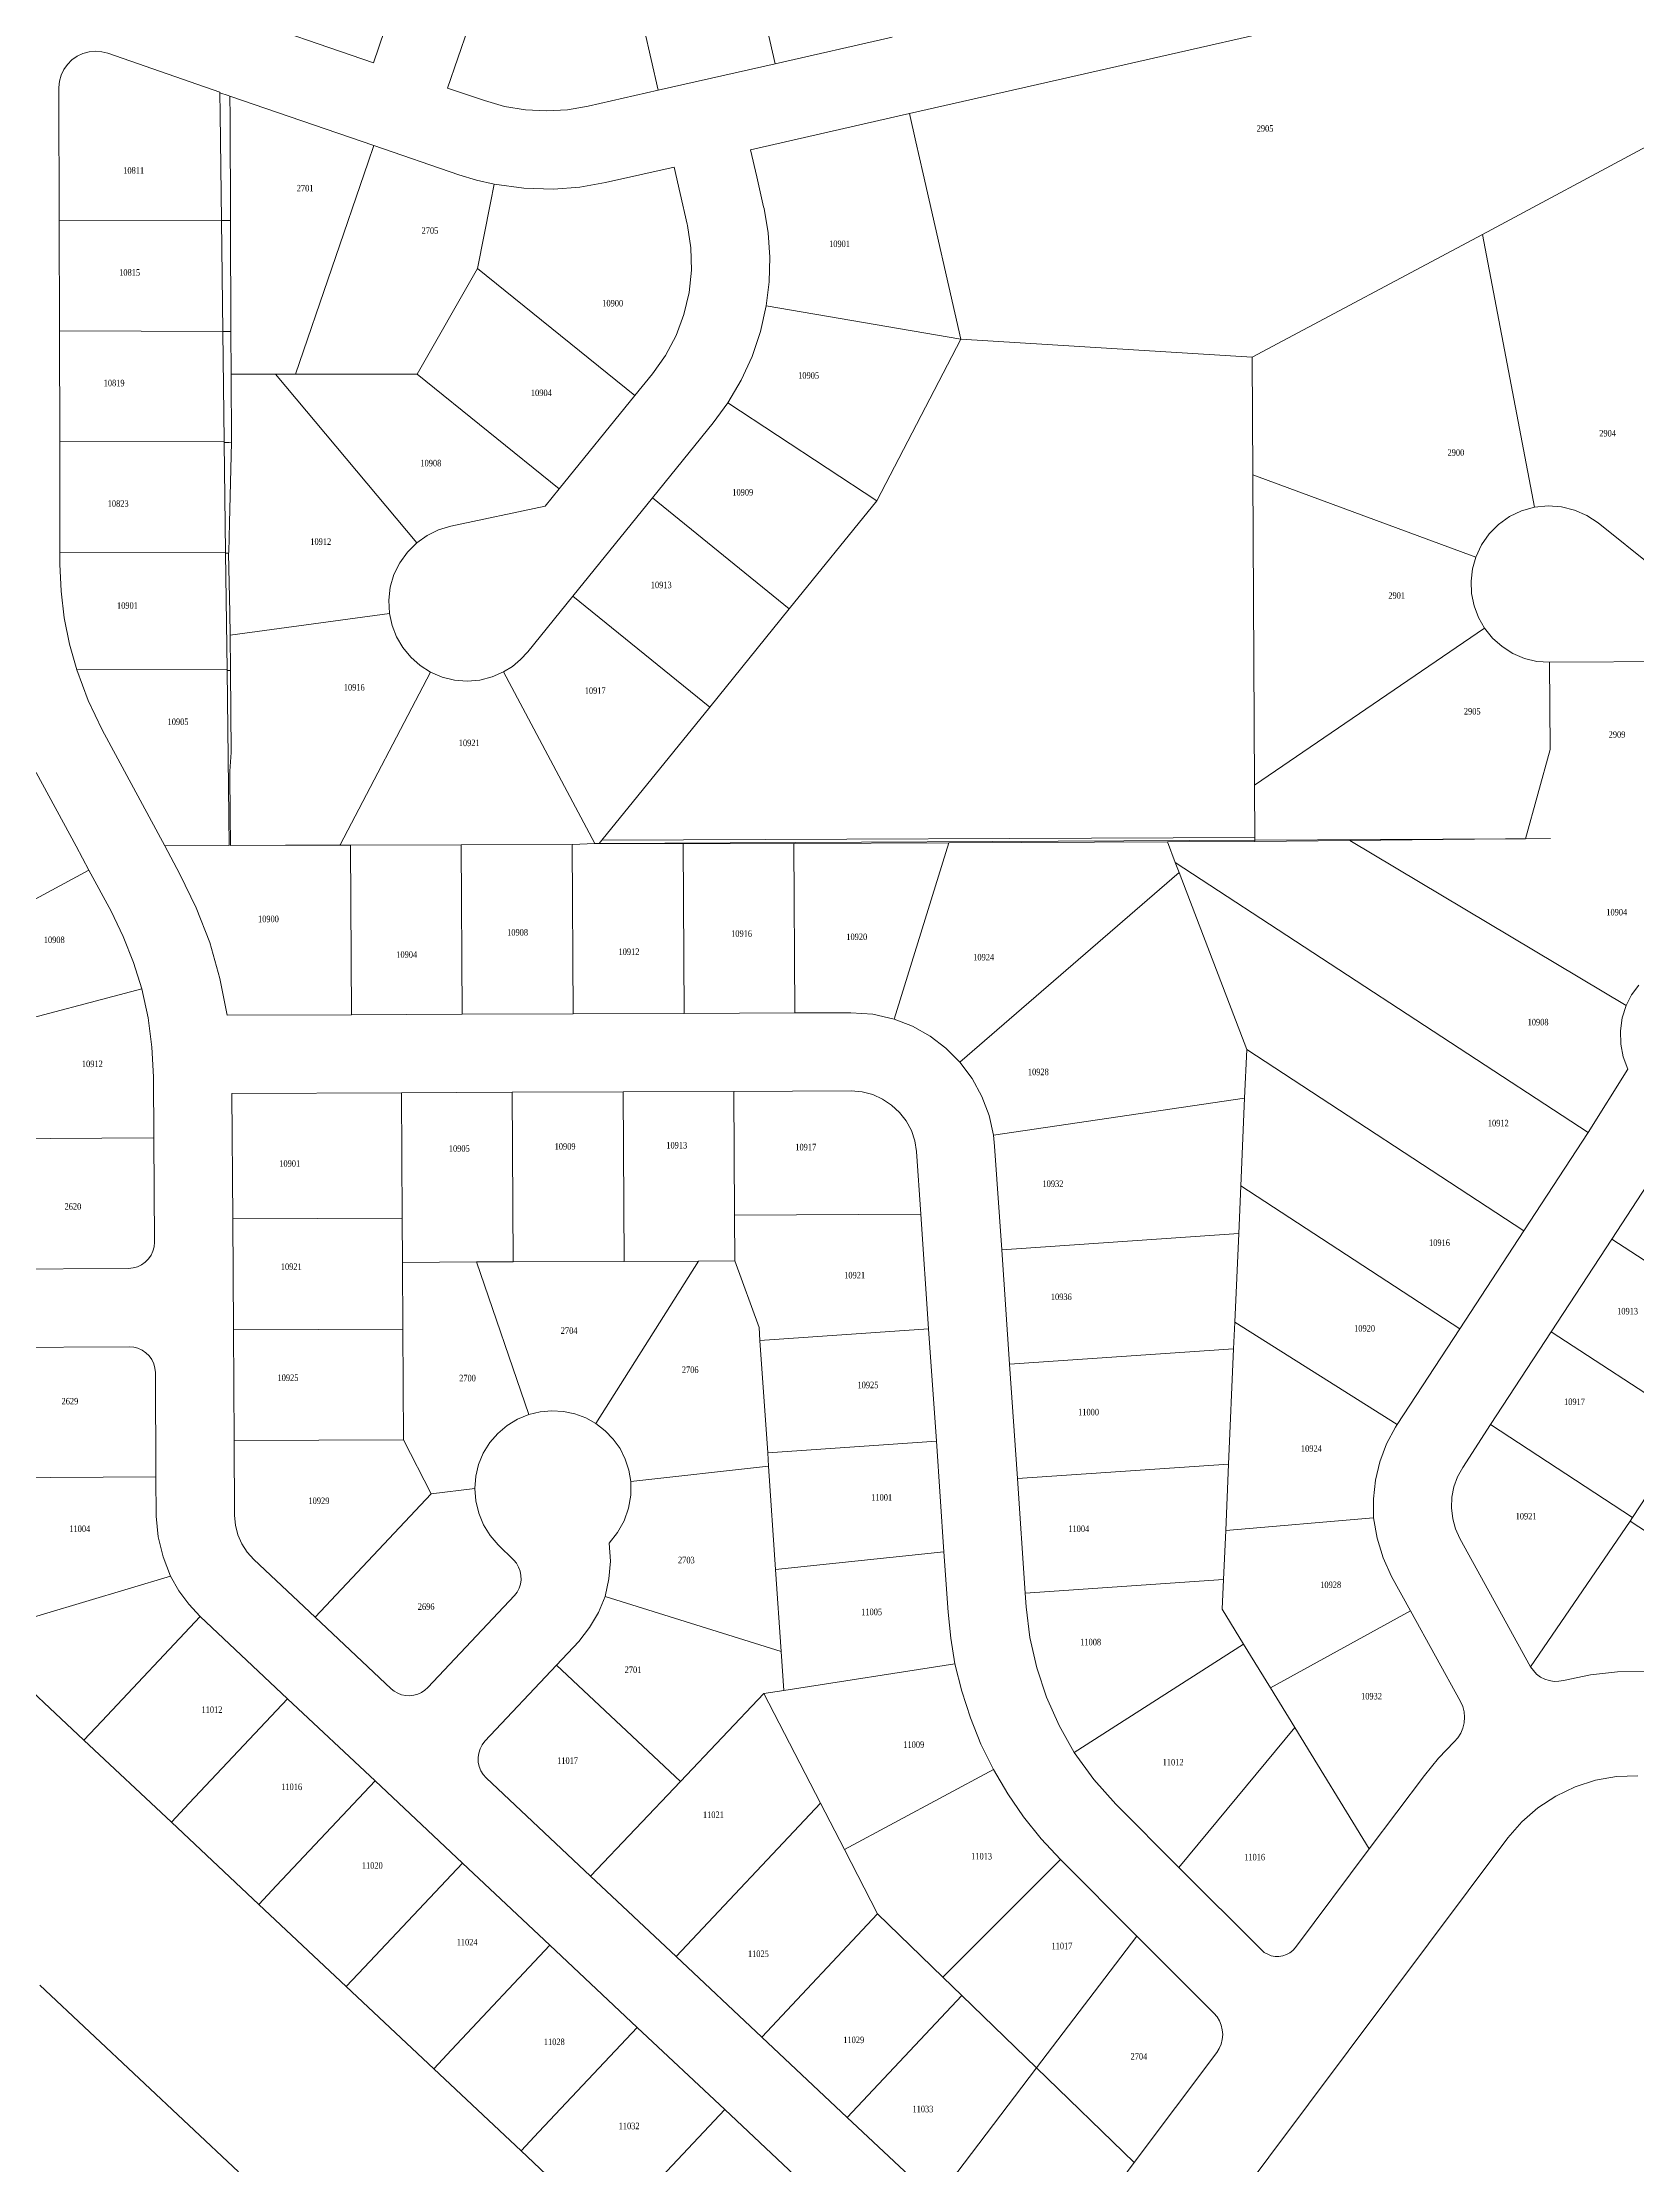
# Model space of a CAD drawing. Header units: feet. Extents: x 2819410 to 2831754, y 974571 to 993150.
# Drawn here: x 2822331 to 2823554, y 985920 to 987547 of the extents above; entities that cross this region are included whole.
import ezdxf
from ezdxf.enums import TextEntityAlignment as Align

# ---------------------------------------------------------------- set-up
doc = ezdxf.new("R2010")
doc.units = ezdxf.units.FT
doc.header["$LTSCALE"] = 0.015
doc.header["$MEASUREMENT"] = 0
doc.layers.add('ADDRESSES', color=7, linetype='Continuous')
doc.layers.add('Dakota County Parcels', color=7, linetype='Continuous', lineweight=5)
doc.styles.add('SIMPLEX', font='times.ttf', dxfattribs={"width": 0.8})

# ---------------------------------------------------------------- blocks, each defined once
blk = doc.blocks.new('ACMAP_ANN_TEMPLATE_AddressEagan')
at = {"layer": 'ADDRESSES', "style": 'SIMPLEX', "width": 0.8}
blk.add_attdef('ADDRESS', text='', height=5, dxfattribs=at).set_placement((0, 0), align=Align.CENTER)

msp = doc.modelspace()

# ---------------------------------------------------------------- linework, layer by layer
at = {"layer": 'Dakota County Parcels', "lineweight": 5}
for p, q in [((2822863.9, 987657.9), (2822892.7, 987531.2)), ((2822625.2, 987650.2), (2822584.7, 987532)), ((2822682, 987630.8), (2822641.4, 987512.5)), ((2823088.2, 987514.1), (2823546.5, 987618.2)), ((2822783.6, 987595.9), (2822803, 987510.8)), ((2822584.7, 987532), (2822474.5, 987569.8)), ((2822362, 987539), (2822357.6, 987536.9)), ((2822366.7, 987540.3), (2822362, 987539)), ((2822371.5, 987540.7), (2822366.7, 987540.3)), ((2822376.4, 987540.4), (2822371.5, 987540.7)), ((2822381.1, 987539.2), (2822376.4, 987540.4)), ((2822381.1, 987539.2), (2822466.9, 987509.5)), ((2822892.7, 987531.2), (2822982.4, 987551.5)), ((2822345.2, 987522.4), (2822343.9, 987517.7)), ((2822347.3, 987526.8), (2822345.2, 987522.4)), ((2822350.2, 987530.7), (2822347.3, 987526.8)), ((2822353.6, 987534.1), (2822350.2, 987530.7)), ((2822357.6, 987536.9), (2822353.6, 987534.1)), ((2822803, 987510.8), (2822892.7, 987531.2)), ((2822343.9, 987517.7), (2822343.4, 987512.9)), ((2822343.4, 987509.3), (2822343.4, 987512.9)), ((2822343.7, 987411.3), (2822343.4, 987509.3)), ((2822466.9, 987509), (2822466.9, 987509.5)), ((2822467.1, 987493), (2822466.9, 987509)), ((2822473.4, 987506.8), (2822466.9, 987509)), ((2822474.7, 987506.3), (2822473.4, 987506.8)), ((2822474.8, 987490.5), (2822474.7, 987506.3)), ((2822585, 987468.5), (2822474.7, 987506.3)), ((2822641.4, 987512.5), (2822669.7, 987502.9)), ((2822749.4, 987498.6), (2822803, 987510.8)), ((2822995.7, 987493), (2823088.2, 987514.1)), ((2822468.2, 987410.9), (2822467.1, 987493)), ((2822475.1, 987410.9), (2822474.8, 987490.5)), ((2822669.7, 987502.9), (2822685.2, 987498.5)), ((2822685.2, 987498.5), (2822701.2, 987495.8)), ((2822701.2, 987495.8), (2822717.3, 987495)), ((2822717.3, 987495), (2822733.4, 987495.9)), ((2822733.4, 987495.9), (2822749.4, 987498.6)), ((2822873.8, 987465.3), (2822995.7, 987493)), ((2822995.7, 987493), (2823000.6, 987471.3)), ((2822580.6, 987455.6), (2822585, 987468.5)), ((2822585, 987468.5), (2822650.2, 987446.1)), ((2822878.5, 987444.5), (2822873.8, 987465.3)), ((2823000.6, 987471.3), (2823006.1, 987446.9)), ((2823434.8, 987400.3), (2823564.5, 987469.7)), ((2822524.9, 987293.2), (2822580.6, 987455.6)), ((2822650.2, 987446.1), (2822663.6, 987442)), ((2822663.6, 987442), (2822677.3, 987438.8)), ((2822742.8, 987436.6), (2822762.6, 987440.1)), ((2822762.6, 987440.1), (2822815.3, 987452)), ((2822819.9, 987431.6), (2822815.3, 987452)), ((2822883.8, 987421.5), (2822878.5, 987444.5)), ((2823006.1, 987446.9), (2823035, 987320)), ((2822664.5, 987374.3), (2822674.5, 987424.6)), ((2822674.5, 987424.6), (2822677.3, 987438.8)), ((2822677.3, 987438.8), (2822699.9, 987435.7)), ((2822699.9, 987435.7), (2822722.7, 987435)), ((2822722.7, 987435), (2822742.8, 987436.6)), ((2822722.7, 987435), (2822722.7, 987435)), ((2822825.3, 987408.2), (2822819.9, 987431.6)), ((2822343.9, 987326.3), (2822343.7, 987411.3)), ((2822343.7, 987411.3), (2822468.2, 987410.9)), ((2822468.2, 987410.9), (2822469.2, 987325.9)), ((2822473.7, 987410.9), (2822468.2, 987410.9)), ((2822475.1, 987410.9), (2822473.7, 987410.9)), ((2822475.3, 987325.9), (2822475.1, 987410.9)), ((2822825.5, 987407.2), (2822825.3, 987408.2)), ((2822828.1, 987390.1), (2822825.5, 987407.2)), ((2822884.1, 987420.1), (2822883.8, 987421.5)), ((2822887.2, 987401.6), (2822884.1, 987420.1)), ((2822888.5, 987382.9), (2822887.2, 987401.6)), ((2823258.4, 987306.1), (2823434.8, 987400.3)), ((2823434.8, 987400.3), (2823474.8, 987191.2)), ((2822664.5, 987374.3), (2822618.3, 987293.3)), ((2822785, 987276.7), (2822664.5, 987374.3)), ((2822828.5, 987372.9), (2822828.1, 987390.1)), ((2822888.1, 987364.1), (2822888.5, 987382.9)), ((2822826.7, 987355.7), (2822828.5, 987372.9)), ((2822885.8, 987345.5), (2822888.1, 987364.1)), ((2822822.7, 987339), (2822826.7, 987355.7)), ((2822881.4, 987325.9), (2822885.8, 987345.5)), ((2823035, 987320), (2822885.8, 987345.5)), ((2822343.9, 987326.3), (2822469.2, 987325.9)), ((2822344.2, 987241.3), (2822343.9, 987326.3)), ((2822469.2, 987325.9), (2822470.3, 987241.7)), ((2822469.2, 987325.9), (2822473.9, 987325.9)), ((2822473.9, 987325.9), (2822475.3, 987325.9)), ((2822475.5, 987293.1), (2822475.3, 987325.9)), ((2822816.7, 987322.8), (2822822.7, 987339)), ((2822875, 987306.8), (2822881.4, 987325.9)), ((2822808.6, 987307.6), (2822816.7, 987322.8)), ((2822970.5, 987196), (2823035, 987320)), ((2823035, 987320), (2823258.4, 987306.1)), ((2822509.7, 987293.2), (2822475.5, 987293.1)), ((2822475.8, 987241), (2822475.5, 987293.1)), ((2822509.7, 987293.2), (2822617.9, 987163.9)), ((2822524.9, 987293.2), (2822509.7, 987293.2)), ((2822618.3, 987293.3), (2822524.9, 987293.2)), ((2822727.1, 987205.2), (2822618.3, 987293.3)), ((2822798.6, 987293.5), (2822785, 987276.7)), ((2822798.6, 987293.5), (2822808.6, 987307.6)), ((2822866.6, 987288.5), (2822875, 987306.8)), ((2823258.9, 987216.1), (2823258.4, 987306.1)), ((2822785, 987276.7), (2822727.1, 987205.2)), ((2822856.4, 987271.1), (2822866.6, 987288.5)), ((2822845.2, 987255.8), (2822856.4, 987271.1)), ((2822970.5, 987196), (2822856.4, 987271.1)), ((2822845.2, 987255.8), (2822798.6, 987198.3)), ((2822344.2, 987241.3), (2822470.3, 987241.7)), ((2822344.4, 987156.3), (2822344.2, 987241.3)), ((2822470.3, 987241.7), (2822470.3, 987240.9)), ((2822470.3, 987240.9), (2822471.4, 987156.7)), ((2822470.3, 987240.9), (2822474.1, 987240.9)), ((2822474.1, 987240.9), (2822475.8, 987241)), ((2822474.3, 987179.2), (2822475.8, 987241)), ((2823258.9, 987216.1), (2823429.7, 987153)), ((2823260.1, 986978.1), (2823258.9, 987216.1)), ((2822727.1, 987205.2), (2822716.4, 987192)), ((2822798.6, 987198.3), (2822737.6, 987122.9)), ((2822798.6, 987198.3), (2822903.5, 987113.3)), ((2822903.5, 987113.3), (2822970.5, 987196)), ((2822473.8, 987156.7), (2822474.3, 987179.2)), ((2822643.9, 987176.6), (2822716.4, 987192)), ((2823455.6, 987184), (2823447.2, 987178)), ((2823464.9, 987188.4), (2823455.6, 987184)), ((2823474.8, 987191.2), (2823464.9, 987188.4)), ((2823485.1, 987192.2), (2823474.8, 987191.2)), ((2823495.4, 987191.5), (2823485.1, 987192.2)), ((2823505.4, 987189), (2823495.4, 987191.5)), ((2823514.9, 987184.8), (2823505.4, 987189)), ((2823523.5, 987179.1), (2823514.9, 987184.8)), ((2823523.5, 987179.1), (2823566.2, 987144.9)), ((2822617.9, 987163.9), (2822610.7, 987156.8)), ((2822625.8, 987169.5), (2822617.9, 987163.9)), ((2822634.6, 987173.8), (2822625.8, 987169.5)), ((2822643.9, 987176.6), (2822634.6, 987173.8)), ((2823440, 987170.7), (2823434.1, 987162.3)), ((2823447.2, 987178), (2823440, 987170.7)), ((2822344.4, 987156.3), (2822471.4, 987156.7)), ((2822344.4, 987147.4), (2822344.4, 987156.3)), ((2822344.4, 987147.4), (2822345.3, 987126.8)), ((2822471.4, 987156.7), (2822471.4, 987155.9)), ((2822471.4, 987155.9), (2822473.7, 987155.9)), ((2822471.4, 987155.9), (2822472.5, 987066.7)), ((2822473.7, 987155.9), (2822473.8, 987156.7)), ((2822474.5, 987110.3), (2822473.7, 987155.9)), ((2822604.9, 987148.6), (2822600.4, 987139.6)), ((2822610.7, 987156.8), (2822604.9, 987148.6)), ((2823429.7, 987153), (2823427.2, 987143.9)), ((2823434.1, 987162.3), (2823429.7, 987153)), ((2822600.4, 987139.6), (2822597.6, 987129.9)), ((2823427.2, 987143.9), (2823426.1, 987134.4)), ((2823426.1, 987134.4), (2823426.5, 987124.9)), ((2822345.3, 987126.8), (2822347.7, 987106.4)), ((2822597.6, 987129.9), (2822596.4, 987119.9)), ((2822596.4, 987119.9), (2822596.9, 987109.8)), ((2822737.6, 987122.9), (2822703, 987080.2)), ((2822737.6, 987122.9), (2822842.5, 987037.9)), ((2823426.5, 987124.9), (2823428.4, 987115.6)), ((2823428.4, 987115.6), (2823431.7, 987106.7)), ((2822347.7, 987106.4), (2822351.7, 987086.2)), ((2822474.8, 987093.2), (2822474.5, 987110.3)), ((2822596.9, 987109.8), (2822474.8, 987093.2)), ((2822596.9, 987109.8), (2822599, 987100.5)), ((2822599, 987100.5), (2822602.4, 987091.7)), ((2822842.5, 987037.9), (2822903.5, 987113.3)), ((2823260.1, 986978.1), (2823436.5, 987098.4)), ((2823431.7, 987106.7), (2823436.5, 987098.4)), ((2823436.5, 987098.4), (2823442.6, 987090.9)), ((2822351.7, 987086.2), (2822357.2, 987066.4)), ((2822474.8, 987093.2), (2822474.6, 987093.2)), ((2822475.2, 987066), (2822474.8, 987093.2)), ((2822474.8, 987093.2), (2822474.8, 987093.2)), ((2822602.4, 987091.7), (2822607.3, 987083.5)), ((2822607.3, 987083.5), (2822613.3, 987076.2)), ((2823442.6, 987090.9), (2823449.9, 987084.4)), ((2823449.9, 987084.4), (2823458.1, 987079.1)), ((2822357.2, 987066.4), (2822472.5, 987066.7)), ((2822357.2, 987066.4), (2822365.9, 987043)), ((2822472.5, 987066.7), (2822472.5, 987065.9)), ((2822472.5, 987065.9), (2822474.6, 987066)), ((2822474.2, 986931.8), (2822472.5, 987065.9)), ((2822474.6, 987066), (2822475.2, 987066)), ((2822475.2, 987066), (2822475.7, 987003.2)), ((2822613.3, 987076.2), (2822620.4, 987069.9)), ((2822620.4, 987069.9), (2822628.5, 987064.8)), ((2822684.5, 987064.9), (2822691.3, 987069.1)), ((2822691.3, 987069.1), (2822697.5, 987074.3)), ((2822697.5, 987074.3), (2822703, 987080.2)), ((2823458.1, 987079.1), (2823467.1, 987075.3)), ((2823467.1, 987075.3), (2823476.6, 987073)), ((2823476.6, 987073), (2823486.3, 987072.3)), ((2823486.3, 987072.3), (2823584.6, 987072.8)), ((2823486.7, 987005.4), (2823486.3, 987072.3)), ((2822628.5, 987064.8), (2822559.2, 986932.3)), ((2822628.5, 987064.8), (2822637.4, 987061)), ((2822637.4, 987061), (2822646.8, 987058.7)), ((2822646.8, 987058.7), (2822656.5, 987057.9)), ((2822656.5, 987057.9), (2822666.2, 987058.7)), ((2822666.2, 987058.7), (2822675.6, 987061.1)), ((2822675.6, 987061.1), (2822684.5, 987064.9)), ((2822684.5, 987064.9), (2822754.3, 986933.3)), ((2822365.9, 987043), (2822376.7, 987020.6)), ((2822759.8, 986935.8), (2822842.5, 987037.9)), ((2822376.7, 987020.6), (2822424.7, 986931.6)), ((2822475.7, 987003.2), (2822474.8, 986992.4)), ((2823467.9, 986937), (2823486.7, 987005.4)), ((2822326.2, 986987.8), (2822356.8, 986931.2)), ((2822474.8, 986992.4), (2822474.6, 986988.9)), ((2822474.6, 986988.9), (2822474.9, 986952.8)), ((2823260.3, 986938), (2823260.1, 986978.1)), ((2822474.9, 986952.8), (2822475.1, 986934.5)), ((2822757.8, 986933.3), (2823260.3, 986935.9)), ((2822757.8, 986933.3), (2822759.8, 986935.8)), ((2822759.8, 986935.8), (2823260.3, 986938)), ((2823193.3, 986934.6), (2823260.3, 986934.9)), ((2823260.3, 986935.9), (2823260.3, 986938)), ((2823260.3, 986935.9), (2823452.5, 986936.9)), ((2823260.3, 986934.9), (2823260.3, 986935.9)), ((2823260.3, 986935.9), (2823260.3, 986935.9)), ((2823260.3, 986934.9), (2823333.3, 986935.6)), ((2823333.3, 986935.6), (2823452.5, 986936.9)), ((2823333.3, 986935.6), (2823545, 986809.1)), ((2823452.5, 986936.9), (2823467.9, 986937)), ((2823452.5, 986936.9), (2823452.5, 986936.9)), ((2823467.9, 986937), (2823487, 986937.1)), ((2822356.8, 986931.2), (2822366.6, 986913)), ((2822424.7, 986931.6), (2822474.2, 986931.8)), ((2822424.7, 986931.6), (2822436.4, 986909.9)), ((2822475, 986931.8), (2822558.9, 986932)), ((2822475.2, 986931.8), (2822475.1, 986934.5)), ((2822475.2, 986931.8), (2822559.1, 986932.3)), ((2822559.1, 986932.3), (2822558.9, 986932)), ((2822558.9, 986932), (2822567, 986932.1)), ((2822559.1, 986932.3), (2822559.2, 986932.3)), ((2822567, 986932.1), (2822652, 986932.4)), ((2822567.8, 986802.1), (2822567, 986932.1)), ((2822652, 986932.4), (2822737, 986932.7)), ((2822652.8, 986802.4), (2822652, 986932.4)), ((2822737, 986932.7), (2822754.3, 986933.3)), ((2822737.8, 986802.8), (2822737, 986932.7)), ((2822754.3, 986933.3), (2822754.3, 986933.3)), ((2822754.3, 986933.3), (2822757.8, 986933.3)), ((2822757.8, 986933.3), (2822822, 986933.1)), ((2822822, 986933.1), (2822907, 986933.4)), ((2822822.8, 986803.1), (2822822, 986933.1)), ((2822907, 986933.4), (2823025.9, 986933.9)), ((2822907.8, 986803.5), (2822907, 986933.4)), ((2822983.8, 986798.7), (2823025.9, 986933.9)), ((2823025.9, 986933.9), (2823193.3, 986934.6)), ((2823193.3, 986934.6), (2823199.4, 986918.8)), ((2823199.4, 986918.8), (2823515.9, 986711.8)), ((2823199.4, 986918.8), (2823202.3, 986911.1)), ((2822252.4, 986851.4), (2822366.6, 986913)), ((2822366.6, 986913), (2822383.6, 986881.4)), ((2822448.9, 986884.1), (2822436.4, 986909.9)), ((2823034.3, 986765.6), (2823202.3, 986911.1)), ((2823202.3, 986911.1), (2823254.2, 986775.4)), ((2822392.9, 986862.1), (2822383.6, 986881.4)), ((2822459.2, 986857.4), (2822448.9, 986884.1)), ((2822400.8, 986842.2), (2822392.9, 986862.1)), ((2822467, 986829.8), (2822459.2, 986857.4)), ((2822407.2, 986821.8), (2822400.8, 986842.2)), ((2822285.9, 986789.8), (2822407.2, 986821.8)), ((2822411.9, 986799.6), (2822407.2, 986821.8)), ((2822472.5, 986801.7), (2822467, 986829.8)), ((2823554.6, 986824.7), (2823549.2, 986817.3)), ((2823545, 986809.1), (2823542, 986799.6)), ((2823549.2, 986817.3), (2823545, 986809.1)), ((2822414.8, 986777.1), (2822411.9, 986799.6)), ((2822472.5, 986801.7), (2822567.8, 986802.1)), ((2822567.8, 986802.1), (2822652.8, 986802.4)), ((2822652.8, 986802.4), (2822737.8, 986802.8)), ((2822737.8, 986802.8), (2822822.8, 986803.1)), ((2822822.8, 986803.1), (2822907.8, 986803.5)), ((2822907.8, 986803.5), (2822950.7, 986803.6)), ((2822967.4, 986802.4), (2822950.7, 986803.6)), ((2822983.8, 986798.7), (2822967.4, 986802.4)), ((2822998, 986793.2), (2822983.8, 986798.7)), ((2823011.4, 986785.7), (2822998, 986793.2)), ((2823542, 986799.6), (2823540.7, 986789.6)), ((2823540.7, 986789.6), (2823541, 986779.6)), ((2822416.1, 986754.5), (2822414.8, 986777.1)), ((2823023.5, 986776.5), (2823011.4, 986785.7)), ((2823034.3, 986765.6), (2823023.5, 986776.5)), ((2823252.5, 986738), (2823254.2, 986775.4)), ((2823254.2, 986775.4), (2823466.6, 986636.5)), ((2823541, 986779.6), (2823542.8, 986769.8)), ((2823043.7, 986753.2), (2823034.3, 986765.6)), ((2823515.9, 986711.8), (2823546.3, 986760.4)), ((2823542.8, 986769.8), (2823546.3, 986760.4)), ((2822416.4, 986707.6), (2822416.1, 986754.5)), ((2822476.2, 986741.7), (2822606.2, 986742.2)), ((2822476.8, 986645.6), (2822476.2, 986741.7)), ((2822606.2, 986742.2), (2822691, 986742.6)), ((2822606.8, 986646.1), (2822606.2, 986742.2)), ((2822691, 986742.6), (2822776, 986742.9)), ((2822691.8, 986612.6), (2822691, 986742.6)), ((2822776, 986742.9), (2822861, 986743.3)), ((2822776.8, 986612.9), (2822776, 986742.9)), ((2822861, 986743.3), (2822951, 986743.6)), ((2822861.6, 986648.5), (2822861, 986743.3)), ((2822959.3, 986742.9), (2822951, 986743.6)), ((2822967.4, 986740.8), (2822959.3, 986742.9)), ((2822975, 986737.4), (2822967.4, 986740.8)), ((2823051.2, 986739.5), (2823043.7, 986753.2)), ((2823056.6, 986724.9), (2823051.2, 986739.5)), ((2822981.9, 986732.8), (2822975, 986737.4)), ((2822988, 986727.2), (2822981.9, 986732.8)), ((2822993.1, 986720.6), (2822988, 986727.2)), ((2823060, 986709.7), (2823056.6, 986724.9)), ((2823060, 986709.7), (2823252.5, 986738)), ((2823249.6, 986670.9), (2823252.5, 986738)), ((2822286.4, 986706.9), (2822416.4, 986707.6)), ((2822416.9, 986627.7), (2822416.4, 986707.6)), ((2822997.1, 986713.2), (2822993.1, 986720.6)), ((2822999.7, 986705.3), (2822997.1, 986713.2)), ((2823060.9, 986701.2), (2823060, 986709.7)), ((2823466.6, 986636.5), (2823515.9, 986711.8)), ((2823001, 986697.1), (2822999.7, 986705.3)), ((2823004.3, 986649.1), (2823001, 986697.1)), ((2823066.3, 986621.9), (2823060.9, 986701.2)), ((2823534.1, 986630.1), (2823580.6, 986701.2)), ((2823248, 986634.3), (2823249.6, 986670.9)), ((2823249.6, 986670.9), (2823417.4, 986561.2)), ((2822476.8, 986645.6), (2822606.8, 986646.1)), ((2822477.3, 986560.6), (2822476.8, 986645.6)), ((2822607, 986612.2), (2822606.8, 986646.1)), ((2822861.6, 986648.5), (2823004.3, 986649.1)), ((2822861.8, 986613.3), (2822861.6, 986648.5)), ((2823010.3, 986561.3), (2823004.3, 986649.1)), ((2822416.6, 986624.2), (2822416.9, 986627.7)), ((2823066.3, 986621.9), (2823248, 986634.3)), ((2823245, 986566.4), (2823248, 986634.3)), ((2823417.4, 986561.2), (2823466.6, 986636.5)), ((2823487.6, 986559), (2823534.1, 986630.1)), ((2823534.1, 986630.1), (2823642.9, 986559)), ((2822403.8, 986608.8), (2822407, 986610.3)), ((2822407, 986610.3), (2822409.8, 986612.4)), ((2822409.8, 986612.4), (2822412.3, 986614.8)), ((2822412.3, 986614.8), (2822414.2, 986617.7)), ((2822414.2, 986617.7), (2822415.7, 986620.8)), ((2822415.7, 986620.8), (2822416.6, 986624.2)), ((2822607, 986612.2), (2822663.6, 986612.5)), ((2822607.3, 986561.1), (2822607, 986612.2)), ((2822663.6, 986612.5), (2822691.8, 986612.6)), ((2822663.6, 986612.5), (2822703.8, 986495.6)), ((2822691.8, 986612.6), (2822776.8, 986612.9)), ((2822755.3, 986488.6), (2822834, 986613.2)), ((2822776.8, 986612.9), (2822834, 986613.2)), ((2822834, 986613.2), (2822861.8, 986613.3)), ((2822880.3, 986562.3), (2822861.8, 986613.3)), ((2823072.3, 986534.1), (2823066.3, 986621.9)), ((2822287, 986606.9), (2822397, 986607.5)), ((2822397, 986607.5), (2822400.5, 986607.9)), ((2822400.5, 986607.9), (2822403.8, 986608.8)), ((2822477.3, 986560.6), (2822607.3, 986561.1)), ((2822477.8, 986475.6), (2822477.3, 986560.6)), ((2822607.8, 986476.1), (2822607.3, 986561.1)), ((2822881, 986552.4), (2822880.3, 986562.3)), ((2822881, 986552.4), (2823010.3, 986561.3)), ((2823016.2, 986475), (2823010.3, 986561.3)), ((2823244.1, 986545.9), (2823245, 986566.4)), ((2823245, 986566.4), (2823369.4, 986487.9)), ((2823369.4, 986487.9), (2823417.4, 986561.2)), ((2822287.4, 986546.9), (2822397.4, 986547.5)), ((2822400.9, 986547.3), (2822397.4, 986547.5)), ((2822404.2, 986546.4), (2822400.9, 986547.3)), ((2822407.4, 986544.9), (2822404.2, 986546.4)), ((2822410.3, 986542.9), (2822407.4, 986544.9)), ((2822886.9, 986466.2), (2822881, 986552.4)), ((2823072.3, 986534.1), (2823244.1, 986545.9)), ((2823240.2, 986457.4), (2823244.1, 986545.9)), ((2823441.1, 986487.8), (2823487.6, 986559)), ((2823487.6, 986559), (2823596.4, 986487.8)), ((2822412.8, 986540.5), (2822410.3, 986542.9)), ((2822414.8, 986537.7), (2822412.8, 986540.5)), ((2822416.3, 986534.5), (2822414.8, 986537.7)), ((2822417.2, 986531.1), (2822416.3, 986534.5)), ((2822417.5, 986527.7), (2822417.2, 986531.1)), ((2823078.3, 986446.4), (2823072.3, 986534.1)), ((2822418, 986447.7), (2822417.5, 986527.7)), ((2822703.8, 986495.6), (2822695.2, 986492)), ((2822712.5, 986497.7), (2822703.8, 986495.6)), ((2822721.4, 986498.5), (2822712.5, 986497.7)), ((2822730.3, 986497.9), (2822721.4, 986498.5)), ((2822739.1, 986496.1), (2822730.3, 986497.9)), ((2822747.5, 986492.9), (2822739.1, 986496.1)), ((2822680, 986481.1), (2822673.9, 986474)), ((2822687.1, 986487.1), (2822680, 986481.1)), ((2822695.2, 986492), (2822687.1, 986487.1)), ((2822755.3, 986488.6), (2822747.5, 986492.9)), ((2822762.3, 986483.1), (2822755.3, 986488.6)), ((2822768.5, 986476.7), (2822762.3, 986483.1)), ((2823368.1, 986485.8), (2823361.4, 986473)), ((2823369.4, 986487.9), (2823368.1, 986485.8)), ((2823419.7, 986455), (2823441.1, 986487.8)), ((2823441.1, 986487.8), (2823549.9, 986416.7)), ((2823549.9, 986416.7), (2823594.5, 986484.9)), ((2822477.8, 986475.6), (2822607.8, 986476.1)), ((2822478.2, 986418.1), (2822477.8, 986475.6)), ((2822607.8, 986476.1), (2822628.9, 986434.8)), ((2822668.9, 986466), (2822665.3, 986457.3)), ((2822673.9, 986474), (2822668.9, 986466)), ((2822773.7, 986469.4), (2822768.5, 986476.7)), ((2822777.7, 986461.4), (2822773.7, 986469.4)), ((2822886.9, 986466.2), (2823016.2, 986475)), ((2822887.6, 986456), (2822886.9, 986466.2)), ((2823022, 986390.2), (2823016.2, 986475)), ((2823361.4, 986473), (2823356.3, 986459.4)), ((2822287.9, 986446.9), (2822418, 986447.7)), ((2822418.2, 986417.7), (2822418, 986447.7)), ((2822663.1, 986448.2), (2822662.3, 986438.9)), ((2822665.3, 986457.3), (2822663.1, 986448.2)), ((2822780.5, 986452.9), (2822777.7, 986461.4)), ((2822782, 986444.1), (2822780.5, 986452.9)), ((2822782, 986444.1), (2822887.6, 986456)), ((2822893, 986376.7), (2822887.6, 986456)), ((2823078.3, 986446.4), (2823240.2, 986457.4)), ((2823238, 986406.6), (2823240.2, 986457.4)), ((2823356.3, 986459.4), (2823352.9, 986445.3)), ((2823415.8, 986447.8), (2823413, 986440.1)), ((2823419.7, 986455), (2823415.8, 986447.8)), ((2822539.9, 986340.1), (2822628.9, 986434.8)), ((2822628.9, 986434.8), (2822662.3, 986438.9)), ((2822662.3, 986438.9), (2822663.1, 986429.3)), ((2822780.2, 986423.7), (2822781.9, 986433.8)), ((2822781.9, 986433.8), (2822782, 986444.1)), ((2823084.3, 986358.6), (2823078.3, 986446.4)), ((2823352.9, 986445.3), (2823351.3, 986430.8)), ((2823351.3, 986430.8), (2823351.4, 986416.3)), ((2823411.5, 986432.1), (2823411.2, 986423.9)), ((2823413, 986440.1), (2823411.5, 986432.1)), ((2822418.2, 986417.7), (2822419.7, 986401.9)), ((2822478.2, 986418.1), (2822478.9, 986410.6)), ((2822663.1, 986429.3), (2822665.4, 986420)), ((2822665.4, 986420), (2822669.1, 986411.1)), ((2822771.8, 986405), (2822776.8, 986414)), ((2822776.8, 986414), (2822780.2, 986423.7)), ((2823238, 986406.6), (2823351.4, 986416.3)), ((2823351.4, 986416.3), (2823354.1, 986400.8)), ((2823411.2, 986423.9), (2823412.1, 986415.7)), ((2823412.1, 986415.7), (2823414.3, 986407.8)), ((2823548, 986413.8), (2823549.9, 986416.7)), ((2822419.7, 986401.9), (2822423.4, 986386.4)), ((2822478.9, 986410.6), (2822480.8, 986403.3)), ((2822480.8, 986403.3), (2822483.9, 986396.4)), ((2822669.1, 986411.1), (2822674.1, 986402.9)), ((2822674.1, 986402.9), (2822680.3, 986395.6)), ((2822765.5, 986396.9), (2822771.8, 986405)), ((2823236.3, 986369), (2823238, 986406.6)), ((2823354.1, 986400.8), (2823358.7, 986385.7)), ((2823414.3, 986407.8), (2823417.6, 986400.4)), ((2823417.6, 986400.4), (2823471.8, 986302.2)), ((2823471.8, 986302.2), (2823548, 986413.8)), ((2823548, 986413.8), (2823656.8, 986342.6)), ((2822423.4, 986386.4), (2822429, 986371.6)), ((2822483.9, 986396.4), (2822487.9, 986390)), ((2822487.9, 986390), (2822492.9, 986384.3)), ((2822492.9, 986384.3), (2822539.9, 986340.1)), ((2822680.3, 986395.6), (2822692.2, 986384)), ((2822694.3, 986381.5), (2822692.2, 986384)), ((2822696, 986378.6), (2822694.3, 986381.5)), ((2822765.2, 986369.5), (2822766.3, 986383.2)), ((2822766.3, 986383.2), (2822765.5, 986396.9)), ((2822893, 986376.7), (2823022, 986390.2)), ((2823025.2, 986344), (2823022, 986390.2)), ((2823358.7, 986385.7), (2823365.1, 986371.3)), ((2822299.3, 986332.8), (2822429, 986371.6)), ((2822429, 986371.6), (2822435.5, 986360.5)), ((2822697.2, 986375.5), (2822696, 986378.6)), ((2822696.4, 986362.3), (2822697.4, 986365.5)), ((2822697.8, 986372.2), (2822697.2, 986375.5)), ((2822697.4, 986365.5), (2822697.9, 986368.8)), ((2822697.9, 986368.8), (2822697.8, 986372.2)), ((2822762.3, 986356), (2822765.2, 986369.5)), ((2822897.3, 986313.9), (2822893, 986376.7)), ((2823084.3, 986358.6), (2823236.3, 986369)), ((2823235.3, 986346.3), (2823236.3, 986369)), ((2823365.1, 986371.3), (2823379.6, 986345.1)), ((2822435.5, 986360.5), (2822443.1, 986350.1)), ((2822443.1, 986350.1), (2822451.8, 986340.6)), ((2822626.5, 986286.2), (2822692.7, 986356.7)), ((2822692.7, 986356.7), (2822694.8, 986359.4)), ((2822694.8, 986359.4), (2822696.4, 986362.3)), ((2822757.1, 986343.7), (2822762.3, 986356)), ((2822762.3, 986356), (2822897.3, 986313.9)), ((2823085, 986348.1), (2823084.3, 986358.6)), ((2822376.4, 986260.4), (2822451.8, 986340.6)), ((2822451.8, 986340.6), (2822518.8, 986277.6)), ((2822539.9, 986340.1), (2822598.2, 986285.3)), ((2822750.3, 986332.2), (2822757.1, 986343.7)), ((2823025.2, 986344), (2823027.2, 986324.1)), ((2823085, 986348.1), (2823088, 986324.5)), ((2823235.3, 986346.3), (2823251.7, 986319.5)), ((2823272.4, 986285.9), (2823379.6, 986345.1)), ((2823379.6, 986345.1), (2823418, 986275.6)), ((2822725, 986303.4), (2822742.1, 986321.6)), ((2822742.1, 986321.6), (2822750.3, 986332.2)), ((2823027.2, 986324.1), (2823030.5, 986304.4)), ((2823088, 986324.5), (2823093.3, 986301.3)), ((2823121.9, 986236.3), (2823251.7, 986319.5)), ((2823251.7, 986319.5), (2823272.4, 986285.9)), ((2822288.6, 986315.5), (2822362.8, 986245.9)), ((2822670.2, 986245.1), (2822725, 986303.4)), ((2822725, 986303.4), (2822820, 986214.1)), ((2822899.3, 986284), (2822897.3, 986313.9)), ((2822899.3, 986284), (2823030.5, 986304.4)), ((2823030.5, 986304.4), (2823035.7, 986283.4)), ((2823093.3, 986301.3), (2823100.7, 986278.8)), ((2823471.8, 986302.2), (2823473.9, 986299.2)), ((2822598.2, 986285.3), (2822600.7, 986283.4)), ((2822621.5, 986282.4), (2822624.2, 986284.1)), ((2822624.2, 986284.1), (2822626.5, 986286.2)), ((2822883.9, 986281.6), (2822899.3, 986284)), ((2823272.4, 986285.9), (2823290.9, 986255.7)), ((2823473.9, 986299.2), (2823476.4, 986296.5)), ((2823476.4, 986296.5), (2823479.3, 986294.3)), ((2823479.3, 986294.3), (2823482.6, 986292.6)), ((2823482.6, 986292.6), (2823486.1, 986291.5)), ((2823486.1, 986291.5), (2823489.7, 986290.9)), ((2823489.7, 986290.9), (2823493.4, 986291)), ((2823493.4, 986291), (2823497, 986291.7)), ((2823517.6, 986296), (2823497, 986291.7)), ((2823538.5, 986298.3), (2823517.6, 986296)), ((2823559.6, 986298.4), (2823538.5, 986298.3)), ((2822443.5, 986197.5), (2822518.8, 986277.6)), ((2822518.8, 986277.6), (2822585.9, 986214.6)), ((2822600.7, 986283.4), (2822603.4, 986281.8)), ((2822603.4, 986281.8), (2822606.3, 986280.7)), ((2822606.3, 986280.7), (2822609.4, 986280.1)), ((2822609.4, 986280.1), (2822612.5, 986279.9)), ((2822612.5, 986279.9), (2822615.6, 986280.3)), ((2822615.6, 986280.3), (2822618.7, 986281.1)), ((2822618.7, 986281.1), (2822621.5, 986282.4)), ((2822820, 986214.1), (2822883.9, 986281.6)), ((2822883.9, 986281.6), (2822927.4, 986197.6)), ((2823035.7, 986283.4), (2823042.3, 986262.9)), ((2823100.7, 986278.8), (2823110.3, 986257)), ((2823419.8, 986271.7), (2823418, 986275.6)), ((2823420.8, 986267.6), (2823419.8, 986271.7)), ((2823421.2, 986263.4), (2823420.8, 986267.6)), ((2822362.8, 986245.9), (2822376.4, 986260.4)), ((2823042.3, 986262.9), (2823050.4, 986242.8)), ((2823110.3, 986257), (2823121.9, 986236.3)), ((2823202.2, 986148.3), (2823290.9, 986255.7)), ((2823290.9, 986255.7), (2823348.1, 986162.5)), ((2823416, 986247.6), (2823418.3, 986251.2)), ((2823418.3, 986251.2), (2823419.9, 986255.1)), ((2823419.9, 986255.1), (2823420.9, 986259.2)), ((2823420.9, 986259.2), (2823421.2, 986263.4)), ((2822362.8, 986245.9), (2822429.8, 986182.9)), ((2822665.4, 986236), (2822664.9, 986232.6)), ((2822666.4, 986239.3), (2822665.4, 986236)), ((2822668.1, 986242.4), (2822666.4, 986239.3)), ((2822670.2, 986245.1), (2822668.1, 986242.4)), ((2823050.4, 986242.8), (2823059.9, 986223.5)), ((2823121.9, 986236.3), (2823136.9, 986215.8)), ((2823413.2, 986244.5), (2823401.2, 986232.2)), ((2823413.2, 986244.5), (2823416, 986247.6)), ((2822664.9, 986232.6), (2822665, 986229.1)), ((2822665, 986229.1), (2822665.7, 986225.7)), ((2822665.7, 986225.7), (2822667, 986222.4)), ((2822667, 986222.4), (2822668.8, 986219.5)), ((2822668.8, 986219.5), (2822671.1, 986216.9)), ((2822945.8, 986162), (2823059.9, 986223.5)), ((2823059.9, 986223.5), (2823070.9, 986204.8)), ((2823348.1, 986162.5), (2823390.3, 986218.9)), ((2823401.2, 986232.2), (2823390.3, 986218.9)), ((2823554, 986218.6), (2823537.6, 986218)), ((2822510.5, 986134.5), (2822585.9, 986214.6)), ((2822585.9, 986214.6), (2822652.9, 986151.6)), ((2822671.1, 986216.9), (2822751.2, 986141.5)), ((2822751.2, 986141.5), (2822820, 986214.1)), ((2823070.9, 986204.8), (2823083.1, 986187)), ((2823136.9, 986215.8), (2823153.8, 986196.7)), ((2823491.1, 986203), (2823477.4, 986194)), ((2823505.9, 986210.1), (2823491.1, 986203)), ((2823521.5, 986215.1), (2823505.9, 986210.1)), ((2823537.6, 986218), (2823521.5, 986215.1)), ((2822429.8, 986182.9), (2822443.5, 986197.5)), ((2822816.8, 986079.9), (2822927.4, 986197.6)), ((2822927.4, 986197.6), (2822945.8, 986162)), ((2823083.1, 986187), (2823096.6, 986170.2)), ((2823153.8, 986196.7), (2823202.2, 986148.3)), ((2823477.4, 986194), (2823465.1, 986183.3)), ((2822429.8, 986182.9), (2822496.8, 986119.9)), ((2823096.6, 986170.2), (2823111.4, 986154.3)), ((2823195.6, 985825.5), (2823454.3, 986170.9)), ((2823465.1, 986183.3), (2823454.3, 986170.9)), ((2822945.8, 986162), (2822971.2, 986112.8)), ((2823021.2, 986064.3), (2823111.4, 986154.3)), ((2823111.4, 986154.3), (2823170, 986095.7)), ((2823291.5, 986086.9), (2823348.1, 986162.5)), ((2822577.5, 986071.5), (2822652.9, 986151.6)), ((2822652.9, 986151.6), (2822719.9, 986088.6)), ((2822751.2, 986141.5), (2822816.8, 986079.9)), ((2823202.2, 986148.3), (2823265.4, 986085.1)), ((2822496.8, 986119.9), (2822510.5, 986134.5)), ((2822496.8, 986119.9), (2822563.9, 986056.9)), ((2822882.3, 986018.3), (2822971.2, 986112.8)), ((2822971.2, 986112.8), (2823021.2, 986064.3)), ((2822644.6, 986008.5), (2822719.9, 986088.6)), ((2822719.9, 986088.6), (2822786.9, 986025.6)), ((2823093.1, 985994.6), (2823170, 986095.7)), ((2823170, 986095.7), (2823229, 986036.6)), ((2822816.8, 986079.9), (2822882.3, 986018.3)), ((2823265.4, 986085.1), (2823267.6, 986083.2)), ((2823267.6, 986083.2), (2823270.2, 986081.7)), ((2823270.2, 986081.7), (2823273, 986080.6)), ((2823273, 986080.6), (2823275.9, 986080.1)), ((2823275.9, 986080.1), (2823278.8, 986080.1)), ((2823278.8, 986080.1), (2823281.8, 986080.5)), ((2823281.8, 986080.5), (2823284.6, 986081.5)), ((2823284.6, 986081.5), (2823287.2, 986082.9)), ((2823287.2, 986082.9), (2823289.5, 986084.7)), ((2823289.5, 986084.7), (2823291.5, 986086.9)), ((2822329, 986058.1), (2822481.2, 985915)), ((2822563.9, 986056.9), (2822577.5, 986071.5)), ((2822563.9, 986056.9), (2822630.9, 985993.9)), ((2823021.2, 986064.3), (2823035.8, 986050.1)), ((2822947.9, 985956.6), (2823035.8, 986050.1)), ((2823035.8, 986050.1), (2823093.1, 985994.6)), ((2822711.6, 985945.5), (2822786.9, 986025.6)), ((2822786.9, 986025.6), (2822854, 985962.6)), ((2823231.4, 986033.8), (2823229, 986036.6)), ((2823233.2, 986030.6), (2823231.4, 986033.8)), ((2823234.6, 986027.3), (2823233.2, 986030.6)), ((2823235.4, 986023.7), (2823234.6, 986027.3)), ((2823235.7, 986020.1), (2823235.4, 986023.7)), ((2822630.9, 985993.9), (2822644.6, 986008.5)), ((2822882.3, 986018.3), (2822947.9, 985956.6)), ((2823231.2, 986006.4), (2823233.1, 986009.5)), ((2823233.1, 986009.5), (2823234.5, 986012.9)), ((2823234.5, 986012.9), (2823235.4, 986016.4)), ((2823235.4, 986016.4), (2823235.7, 986020.1)), ((2822630.9, 985993.9), (2822697.9, 985930.9)), ((2823015.7, 985892.9), (2823093.1, 985994.6)), ((2823093.1, 985994.6), (2823167.9, 985922)), ((2823167.9, 985922), (2823231.2, 986006.4)), ((2822778.6, 985882.5), (2822854, 985962.6)), ((2822854, 985962.6), (2822921, 985899.6)), ((2822697.9, 985930.9), (2822711.6, 985945.5)), ((2822947.9, 985956.6), (2823015.7, 985892.9)), ((2822697.9, 985930.9), (2822764.9, 985867.9)), ((2823131.1, 985872.9), (2823167.9, 985922))]:
    msp.add_line(p, q, dxfattribs=at)

# ---------------------------------------------------------------- block references
at = {"layer": 'ADDRESSES', "lineweight": 5}
for p, values in [((2823268.2, 987479.1), {'ADDRESS': '2905'}), ((2822400.9, 987446.9), {'ADDRESS': '10811'}), ((2822532.3, 987433.3), {'ADDRESS': '2701'}), ((2822628, 987400.8), {'ADDRESS': '2705'}), ((2822942, 987390.6), {'ADDRESS': '10901'}), ((2822397.8, 987368.7), {'ADDRESS': '10815'}), ((2822768.1, 987345.1), {'ADDRESS': '10900'}), ((2822918.3, 987289.7), {'ADDRESS': '10905'}), ((2822385.9, 987283.9), {'ADDRESS': '10819'}), ((2822713.4, 987276.4), {'ADDRESS': '10904'}), ((2823530.8, 987245.4), {'ADDRESS': '2904'}), ((2823414.5, 987230.6), {'ADDRESS': '2900'}), ((2822628.7, 987222.5), {'ADDRESS': '10908'}), ((2822389, 987191.5), {'ADDRESS': '10823'}), ((2822867.8, 987200.1), {'ADDRESS': '10909'}), ((2822544.3, 987162.3), {'ADDRESS': '10912'}), ((2822805.3, 987129.1), {'ADDRESS': '10913'}), ((2822396.1, 987113.3), {'ADDRESS': '10901'}), ((2823369.1, 987121), {'ADDRESS': '2901'}), ((2822570, 987050.6), {'ADDRESS': '10916'}), ((2822754.7, 987048.1), {'ADDRESS': '10917'}), ((2823427, 987032.2), {'ADDRESS': '2905'}), ((2822434.9, 987024.2), {'ADDRESS': '10905'}), ((2823538, 987014.4), {'ADDRESS': '2909'}), ((2822658.1, 987008), {'ADDRESS': '10921'}), ((2822504.2, 986873), {'ADDRESS': '10900'}), ((2823537.8, 986878.2), {'ADDRESS': '10904'}), ((2822340, 986857), {'ADDRESS': '10908'}), ((2822695.2, 986862.7), {'ADDRESS': '10908'}), ((2822866.9, 986861.8), {'ADDRESS': '10916'}), ((2822955.2, 986859.3), {'ADDRESS': '10920'}), ((2822610.2, 986845.7), {'ADDRESS': '10904'}), ((2822780.6, 986847.9), {'ADDRESS': '10912'}), ((2823052.5, 986843.7), {'ADDRESS': '10924'}), ((2823477.5, 986793.9), {'ADDRESS': '10908'}), ((2822369.2, 986761.9), {'ADDRESS': '10912'}), ((2823094.4, 986755.7), {'ADDRESS': '10928'}), ((2823447, 986716.5), {'ADDRESS': '10912'}), ((2822520.5, 986685.5), {'ADDRESS': '10901'}), ((2822650.5, 986697), {'ADDRESS': '10905'}), ((2822731.6, 986698.6), {'ADDRESS': '10909'}), ((2822817.2, 986699.5), {'ADDRESS': '10913'}), ((2822916.1, 986698.1), {'ADDRESS': '10917'}), ((2823105.6, 986670), {'ADDRESS': '10932'}), ((2822354.3, 986652.6), {'ADDRESS': '2620'}), ((2823401.9, 986624.8), {'ADDRESS': '10916'}), ((2822521.7, 986606.4), {'ADDRESS': '10921'}), ((2822953.6, 986599.9), {'ADDRESS': '10921'}), ((2823112, 986583.3), {'ADDRESS': '10936'}), ((2823546.1, 986572.3), {'ADDRESS': '10913'}), ((2822734.7, 986557.4), {'ADDRESS': '2704'}), ((2823344.5, 986559.1), {'ADDRESS': '10920'}), ((2822827.5, 986527.4), {'ADDRESS': '2706'}), ((2822519.2, 986521.3), {'ADDRESS': '10925'}), ((2822656.8, 986521), {'ADDRESS': '2700'}), ((2822963.8, 986515.7), {'ADDRESS': '10925'}), ((2822352, 986503.3), {'ADDRESS': '2629'}), ((2823132.9, 986494.9), {'ADDRESS': '11000'}), ((2823505.4, 986502.8), {'ADDRESS': '10917'}), ((2823303.7, 986467), {'ADDRESS': '10924'}), ((2822542.9, 986426.9), {'ADDRESS': '10929'}), ((2822974.3, 986429.5), {'ADDRESS': '11001'}), ((2823468.3, 986415.1), {'ADDRESS': '10921'}), ((2822359.6, 986405.5), {'ADDRESS': '11004'}), ((2823125.4, 986405.5), {'ADDRESS': '11004'}), ((2822824.6, 986381.5), {'ADDRESS': '2703'}), ((2823318.5, 986362.5), {'ADDRESS': '10928'}), ((2822625.1, 986345.8), {'ADDRESS': '2696'}), ((2822966.6, 986341.7), {'ADDRESS': '11005'}), ((2823134.5, 986318.6), {'ADDRESS': '11008'}), ((2822783.7, 986297.4), {'ADDRESS': '2701'}), ((2822460.9, 986266.8), {'ADDRESS': '11012'}), ((2823349.8, 986277.1), {'ADDRESS': '10932'}), ((2822998.9, 986240), {'ADDRESS': '11009'}), ((2822733.5, 986227.7), {'ADDRESS': '11017'}), ((2823197.7, 986226.5), {'ADDRESS': '11012'}), ((2822522, 986207.6), {'ADDRESS': '11016'}), ((2822845.3, 986186.2), {'ADDRESS': '11021'}), ((2823050.9, 986154.4), {'ADDRESS': '11013'}), ((2823260.2, 986153.7), {'ADDRESS': '11016'}), ((2822583.8, 986147.3), {'ADDRESS': '11020'}), ((2822656.5, 986088.5), {'ADDRESS': '11024'}), ((2823112.5, 986085.6), {'ADDRESS': '11017'}), ((2822879.8, 986079.6), {'ADDRESS': '11025'}), ((2822723.3, 986012.1), {'ADDRESS': '11028'}), ((2822952.9, 986013.6), {'ADDRESS': '11029'}), ((2823171.5, 986000.9), {'ADDRESS': '2704'}), ((2823005.9, 985960.6), {'ADDRESS': '11033'}), ((2822780.7, 985947.6), {'ADDRESS': '11032'})]:
    msp.add_blockref('ACMAP_ANN_TEMPLATE_AddressEagan', p, dxfattribs=at).add_auto_attribs(values)

doc.saveas('drawing.dxf')
